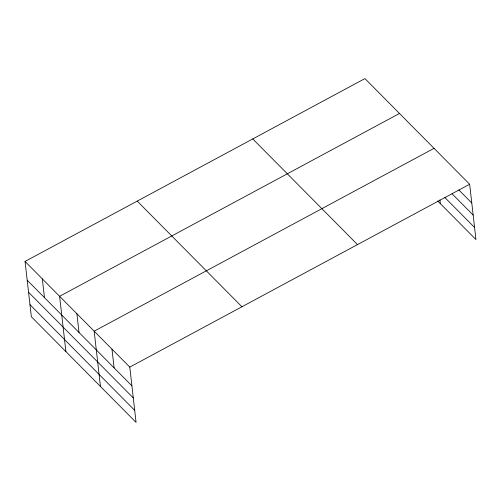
<?xml version="1.0" encoding="UTF-8"?>
<svg xmlns="http://www.w3.org/2000/svg" width="501" height="501" viewBox="0 0 501 501"><rect width="100%" height="100%" fill="white"/><g stroke="black" fill="none" stroke-linecap="round" stroke-linejoin="round"><path stroke-width="0.75" d="M25.05 261.441L129.778 367.108L136.078 422.412L31.35 316.745L25.05 261.441L364.922 78.588L469.65 184.255L475.95 239.559L437.642 200.914M399.485 113.458L59.606 296.31L65.913 351.614M434.041 148.327L94.169 331.18L100.469 386.484M129.778 367.108L469.65 184.255M458.835 189.942L471.785 203.005M452.121 193.837L473.157 215.067M444.901 197.557L474.579 227.498M252.767 138.927L357.489 244.594M137.211 201.095L241.933 306.762M27.186 280.184L131.913 385.858M28.563 292.252L133.285 397.919M29.979 304.683L134.7 410.35M439.916 199.868L440.341 203.638M111.974 349.141L114.109 367.891M76.891 313.745L79.026 332.495M42.328 278.875L44.464 297.619"/></g></svg>
